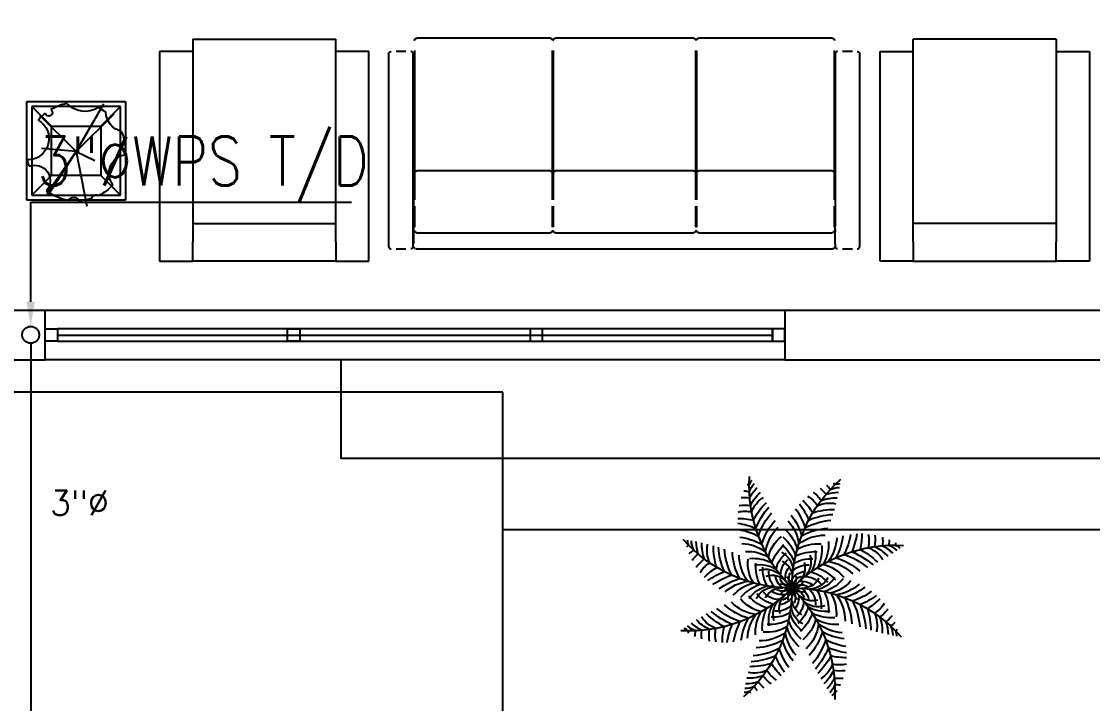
# Model space of a CAD drawing. Header units: metres. Extents: x -658 to -58, y -713 to -118.
# Drawn here: x -316.646 to -312.3, y -141.546 to -138.779 of the extents above; entities that cross this region are included whole.
import ezdxf
from ezdxf import colors
from ezdxf.entities.mleader import LeaderData, LeaderLine
from ezdxf.enums import TextEntityAlignment as Align
from ezdxf.math import Vec2, Vec3

# ---------------------------------------------------------------- set-up
doc = ezdxf.new("R2010")
doc.units = ezdxf.units.M
doc.header["$LTSCALE"] = 100
doc.linetypes.add('CENTERX2', pattern=[4, 2.5, -0.5, 0.5, -0.5])
for name, color, linetype in [('DRAIN-LW', 2, 'Continuous'), ('plan', 8, 'Continuous'), ('WATER TEXT', 3, 'Continuous')]:
    doc.layers.add(name, color=color, linetype=linetype)
doc.layers.add('DRAINAGE  TEXT', color=3, linetype='Continuous', lineweight=25)
doc.styles.add('02-GROUND-FOR WORK$0$MZ', font='romans.shx', dxfattribs={"width": 0.8})
doc.styles.add('mech', font='romans.shx')

# ---------------------------------------------------------------- blocks, each defined once
blk = doc.blocks.new('A$C5CF46EA4')
for centre, radius, start, end in [((-0.286, 0.95), 1.2314, 359.78663, 48.32633), ((0.5305, 1.6811), 0.1511, 69.89168, 87.05899), ((0.7033, 1.7324), 0.1511, 136.02061, 143.54444), ((0.7826, 1.6869), 0.1845, 134.63878, 149.60261), ((0.0779, 1.8194), 1.2314, 314.78663, 3.32633), ((1.1334, 1.7038), 0.1845, 18.83352, 44.48666), ((1.1723, 1.759), 0.1511, 24.89168, 42.05899), ((1.3307, 1.6731), 0.1511, 91.02061, 98.54444), ((0.5421, 1.6146), 0.1845, 63.83352, 89.48666), ((0.5393, 1.358), 0.4014, 72.92859, 88.30295), ((0.967, 1.4864), 0.4014, 130.09728, 140.50754), ((0.9739, 1.4883), 0.3405, 127.30857, 143.86112), ((0.9875, 1.5036), 0.3405, 24.57501, 48.15466), ((0.95, 1.5243), 0.4014, 27.92859, 43.30295), ((1.3546, 1.5848), 0.1845, 89.63878, 104.60261), ((0.5805, 1.3699), 0.3405, 69.57501, 93.15466), ((0.6273, 1.4178), 0.2492, 65.39511, 102.43181), ((0.9424, 1.5125), 0.2492, 121.19234, 148.04101), ((1.2589, 1.28), 0.5762, 134.67215, 148.08148), ((1.4121, 1.2726), 0.6566, 143.80628, 157.69359), ((0.759, 1.2607), 0.5762, 26.91852, 45.3789), ((1.0545, 1.5044), 0.2492, 20.39511, 57.43181), ((1.3494, 1.3091), 0.3405, 82.30857, 98.86112), ((1.3432, 1.3127), 0.4014, 85.09728, 95.50754), ((0.5906, 1.0366), 0.5762, 71.91852, 90.3789), ((0.5513, 0.916), 0.6566, 67.30641, 85.79162), ((1.3887, 1.2804), 0.5807, 144.39676, 162.20187), ((1.3553, 1.2475), 0.511, 141.85704, 163.8696), ((0.6774, 1.2078), 0.5807, 17.79813, 40.47096), ((0.6459, 1.2034), 0.6566, 22.30641, 40.79162), ((1.3442, 1.3485), 0.2492, 76.19234, 103.04101), ((0.5703, 0.9414), 0.5807, 62.79813, 85.47096), ((1.2561, 1.2665), 0.3721, 138.1649, 171.50616), ((0.8027, 1.1969), 0.3721, 8.49384, 45.20898), ((0.7112, 1.1748), 0.511, 16.1304, 42.33715), ((1.5068, 0.8468), 0.6566, 98.80628, 112.69359), ((1.4037, 0.9603), 0.5762, 89.67215, 103.08148), ((0.5781, 1.3432), 0.4014, 175.09728, 185.50754), ((0.5817, 1.3494), 0.3405, 172.30857, 188.86112), ((0.5423, 1.3442), 0.2492, 166.19234, 193.04101), ((0.9305, 1.4037), 0.5762, 179.67215, 193.08148), ((1.0441, 1.5068), 0.6566, 188.80628, 202.69359), ((1.022, 1.4958), 0.5807, 189.39676, 207.20187), ((1.0216, 1.4488), 0.511, 186.85704, 208.8696), ((0.9381, 1.3921), 0.3721, 183.1649, 216.50616), ((0.6176, 0.9419), 0.511, 61.1304, 87.33715), ((0.6667, 1.0223), 0.3721, 53.49384, 90.20898), ((1.2205, 1.1955), 0.3279, 130.70543, 166.18384), ((1.2593, 1.1032), 0.363, 130.49002, 160.93945), ((0.8285, 1.1299), 0.3279, 13.81616, 50.66383), ((1.4488, 0.8692), 0.511, 96.85704, 118.8696), ((1.4958, 0.8688), 0.5807, 99.39676, 117.20187), ((0.0714, 0.0779), 1.2314, 44.78663, 93.32633), ((0.1318, 1.1723), 0.1511, 114.89168, 132.05899), ((0.187, 1.1334), 0.1845, 108.83352, 134.48666), ((0.2178, 1.3307), 0.1511, 181.02061, 188.54444), ((0.3666, 0.95), 0.4014, 117.92859, 133.30295), ((0.306, 1.3546), 0.1845, 179.63878, 194.60261), ((0.3873, 0.9875), 0.3405, 114.57501, 138.15466), ((0.3864, 1.0545), 0.2492, 110.39511, 147.43181), ((0.6301, 0.759), 0.5762, 116.91852, 135.3789), ((0.9631, 1.3168), 0.3279, 175.70543, 211.18384), ((1.0558, 1.279), 0.363, 175.49002, 205.93945), ((0.7323, 0.9932), 0.3279, 58.81616, 95.66383), ((1.1851, 1.0916), 0.2648, 124.92142, 166.04602), ((0.95, 2.1768), 1.2314, 269.78663, 318.32633), ((0.774, 1.0402), 0.363, 19.06055, 48.65586), ((1.3921, 0.9527), 0.3721, 93.1649, 126.50616), ((0.9414, 1.3205), 0.5807, 332.79813, 355.47096), ((0.916, 1.3396), 0.6566, 337.30641, 355.79162), ((1.0366, 1.3002), 0.5762, 341.91852, 0.3789), ((1.4178, 1.2636), 0.2492, 335.39511, 12.43181), ((1.3699, 1.3103), 0.3405, 339.57501, 3.15466), ((1.358, 1.3515), 0.4014, 342.92859, 358.30295), ((1.6146, 1.3487), 0.1845, 333.83352, 359.48666), ((1.7324, 1.1875), 0.1511, 46.02061, 53.54444), ((1.6811, 1.3603), 0.1511, 339.89168, 357.05899), ((0.6875, 0.6459), 0.6566, 112.30641, 130.79162), ((0.683, 0.6774), 0.5807, 107.79813, 130.47096), ((0.7161, 0.7112), 0.511, 106.1304, 132.33715), ((0.7572, 0.8912), 0.363, 64.06055, 93.65586), ((1.0116, 1.2183), 0.2648, 169.92142, 211.04602), ((0.7916, 0.9286), 0.2648, 58.95398, 94.94955), ((0.9652, 1.1689), 0.1802, 162.07046, 224.13962), ((1.1174, 1.0894), 0.1802, 117.07046, 179.13962), ((0.8631, 1.0523), 0.1802, 0.86038, 48.89346), ((0.8247, 1.0422), 0.2648, 13.95398, 49.94955), ((1.279, 0.835), 0.363, 85.49002, 115.93945), ((1.3168, 0.9277), 0.3279, 85.70543, 121.18384), ((0.9932, 1.1585), 0.3279, 328.81616, 5.66383), ((1.0223, 1.2241), 0.3721, 323.49384, 0.20898), ((0.9419, 1.2732), 0.511, 331.1304, 357.33715), ((1.4883, 0.9169), 0.3405, 37.30857, 53.86112), ((1.4864, 0.9239), 0.4014, 40.09728, 50.50754), ((1.6869, 1.1082), 0.1845, 44.63878, 59.60261), ((0.694, 0.8027), 0.3721, 98.49384, 135.20898), ((0.7609, 0.8285), 0.3279, 103.81616, 140.66383), ((0.8507, 0.774), 0.363, 109.06055, 138.65586), ((0.8117, 0.9628), 0.1802, 45.86038, 93.89346), ((0.9932, 1.1162), 0.1571, 161.90334, 227.58192), ((1.1, 1.0324), 0.1571, 116.90334, 182.58192), ((0.8459, 1.0257), 0.1571, 352.41808, 38.56993), ((1.1689, 0.9256), 0.1802, 72.07046, 134.13962), ((1.2183, 0.8792), 0.2648, 79.92142, 121.04602), ((0.9628, 1.0792), 0.1802, 315.86038, 3.89346), ((0.9286, 1.0992), 0.2648, 328.95398, 4.94955), ((0.8912, 1.1336), 0.363, 334.06055, 3.65586), ((1.28, 0.6319), 0.5762, 44.67215, 58.08148), ((1.5125, 0.9484), 0.2492, 31.19234, 58.04101), ((0.6954, 1.2205), 0.3279, 220.70543, 256.18384), ((0.7876, 1.2593), 0.363, 220.49002, 250.93945), ((0.7993, 1.1851), 0.2648, 214.92142, 256.04602), ((0.8014, 1.1174), 0.1802, 207.07046, 269.13962), ((0.8486, 0.8247), 0.2648, 103.95398, 139.94955), ((0.8386, 0.8631), 0.1802, 90.86038, 138.89346), ((0.8585, 1.1), 0.1571, 206.90334, 272.58192), ((0.8651, 0.8459), 0.1571, 82.41808, 128.56993), ((0.8183, 0.9318), 0.1571, 37.41808, 83.56993), ((0.8272, 0.935), 0.1186, 5.02511, 71.66962), ((1.0293, 1.0293), 0.1186, 171.52557, 224.97489), ((0.8545, 1.0216), 0.1186, 320.02511, 26.66962), ((1.0641, 0.9454), 0.1186, 126.52557, 179.97489), ((0.935, 1.0636), 0.1186, 275.02511, 341.66962), ((1.1162, 0.8976), 0.1571, 71.90334, 137.58192), ((0.9318, 1.0726), 0.1571, 307.41808, 353.56993), ((1.2665, 0.6347), 0.3721, 48.1649, 81.50616), ((1.2475, 0.5356), 0.511, 51.85704, 73.8696), ((1.2804, 0.5021), 0.5807, 54.39676, 72.20187), ((1.2726, 0.4787), 0.6566, 53.80628, 67.69359), ((0.9408, -0.286), 1.2314, 89.78663, 138.32633), ((0.6104, 1.3887), 0.5807, 234.39676, 252.20187), ((0.6434, 1.3553), 0.511, 231.85704, 253.8696), ((0.6244, 1.2561), 0.3721, 228.1649, 261.50616), ((1.8129, 0.0714), 1.2314, 134.78663, 183.32633), ((0.9997, 0.7572), 0.363, 154.06055, 183.65586), ((0.9623, 0.7916), 0.2648, 148.95398, 184.94955), ((0.928, 0.8117), 0.1802, 135.86038, 183.89346), ((0.959, 0.8183), 0.1571, 127.41808, 173.56993), ((0.8692, 0.8545), 0.1186, 50.02511, 116.66962), ((0.9558, 0.8272), 0.1186, 95.02511, 161.66962), ((0.8616, 1.0293), 0.1186, 261.52557, 314.97489), ((0.9455, 1.0641), 0.1186, 216.52557, 269.97489), ((0.8268, 0.9455), 0.1186, 306.52557, 359.97489), ((1.0363, 0.8692), 0.1186, 140.02511, 206.66962), ((1.0293, 0.8615), 0.1186, 81.52557, 134.97489), ((1.8194, 1.8129), 1.2314, 224.78663, 273.32633), ((2.1768, 0.9408), 1.2314, 179.78663, 228.32633), ((0.9454, 0.8268), 0.1186, 36.52557, 89.97489), ((0.8615, 0.8616), 0.1186, 351.52557, 44.97489), ((1.0216, 1.0363), 0.1186, 230.02511, 296.66962), ((1.0636, 0.9558), 0.1186, 185.02511, 251.66962), ((1.0257, 1.0449), 0.1571, 262.41808, 308.56993), ((1.0324, 0.7909), 0.1571, 26.90334, 92.58192), ((1.0523, 1.0277), 0.1802, 270.86038, 318.89346), ((1.0894, 0.7734), 0.1802, 27.07046, 89.13962), ((1.0916, 0.7057), 0.2648, 34.92142, 76.04602), ((1.1032, 0.6315), 0.363, 40.49002, 70.93945), ((1.1955, 0.6703), 0.3279, 40.70543, 76.18384), ((0.6108, 1.2589), 0.5762, 224.67215, 238.08148), ((0.6182, 1.4121), 0.6566, 233.80628, 247.69359), ((0.9494, 0.5703), 0.5807, 152.79813, 175.47096), ((0.9489, 0.6176), 0.511, 151.1304, 177.33715), ((0.8685, 0.6667), 0.3721, 143.49384, 180.20898), ((0.8976, 0.7323), 0.3279, 148.81616, 185.66383), ((0.722, 0.9652), 0.1802, 252.07046, 314.13962), ((0.7746, 0.9932), 0.1571, 251.90334, 317.58192), ((1.0277, 0.8386), 0.1802, 180.86038, 228.89346), ((0.7909, 0.8585), 0.1571, 296.90334, 2.58192), ((1.0449, 0.8651), 0.1571, 172.41808, 218.56993), ((1.0726, 0.959), 0.1571, 217.41808, 263.56993), ((0.8976, 0.7746), 0.1571, 341.90334, 47.58192), ((0.9256, 0.722), 0.1802, 342.07046, 44.13962), ((1.0422, 1.0661), 0.2648, 283.95398, 319.94955), ((1.0402, 1.1169), 0.363, 289.06055, 318.65586), ((1.1299, 1.0623), 0.3279, 283.81616, 320.66383), ((1.1969, 1.0881), 0.3721, 278.49384, 315.20898), ((0.4026, 0.9739), 0.3405, 217.30857, 233.86112), ((0.3784, 0.9424), 0.2492, 211.19234, 238.04101), ((0.473, 0.6273), 0.2492, 155.39511, 192.43181), ((0.8543, 0.5906), 0.5762, 161.91852, 180.3789), ((0.9748, 0.5513), 0.6566, 157.30641, 175.79162), ((0.6119, 1.0558), 0.363, 265.49002, 295.93945), ((0.6726, 1.0116), 0.2648, 259.92142, 301.04602), ((1.1169, 0.8507), 0.363, 199.06055, 228.65586), ((1.0661, 0.8486), 0.2648, 193.95398, 229.94955), ((0.7734, 0.8014), 0.1802, 297.07046, 359.13962), ((0.7057, 0.7993), 0.2648, 304.92142, 346.04602), ((1.0792, 0.928), 0.1802, 225.86038, 273.89346), ((1.0992, 0.9623), 0.2648, 238.95398, 274.94955), ((0.8792, 0.6726), 0.2648, 349.92142, 31.04602), ((0.835, 0.6119), 0.363, 355.49002, 25.93945), ((0.9277, 0.574), 0.3279, 355.70543, 31.18384), ((1.1748, 1.1797), 0.511, 286.1304, 312.33715), ((1.2078, 1.2135), 0.5807, 287.79813, 310.47096), ((1.2034, 1.2449), 0.6566, 292.30641, 310.79162), ((1.2607, 1.1318), 0.5762, 296.91852, 315.3789), ((0.204, 0.7826), 0.1845, 224.63878, 239.60261), ((0.4044, 0.967), 0.4014, 220.09728, 230.50754), ((0.5329, 0.5393), 0.4014, 162.92859, 178.30295), ((0.521, 0.5805), 0.3405, 159.57501, 183.15466), ((0.4987, 0.9381), 0.3721, 273.1649, 306.50616), ((0.574, 0.9631), 0.3279, 265.70543, 301.18384), ((1.0881, 0.694), 0.3721, 188.49384, 225.20898), ((1.0623, 0.7609), 0.3279, 193.81616, 230.66383), ((0.6315, 0.7876), 0.363, 310.49002, 340.93945), ((1.1336, 0.9997), 0.363, 244.06055, 273.65586), ((0.9527, 0.4987), 0.3721, 3.1649, 36.50616), ((0.8692, 0.442), 0.511, 6.85704, 28.8696), ((0.8688, 0.3951), 0.5807, 9.39676, 27.20187), ((0.8468, 0.3841), 0.6566, 8.80628, 22.69359), ((1.5044, 0.8364), 0.2492, 290.39511, 327.43181), ((1.5036, 0.9033), 0.3405, 294.57501, 318.15466), ((1.5243, 0.9409), 0.4014, 297.92859, 313.30295), ((0.1585, 0.7033), 0.1511, 226.02061, 233.54444), ((0.2097, 0.5305), 0.1511, 159.89168, 177.05899), ((0.2762, 0.5421), 0.1845, 153.83352, 179.48666), ((0.442, 1.0216), 0.511, 276.85704, 298.8696), ((1.1797, 0.7161), 0.511, 196.1304, 222.33715), ((0.6703, 0.6954), 0.3279, 310.70543, 346.18384), ((0.6347, 0.6244), 0.3721, 318.1649, 351.50616), ((1.1585, 0.8976), 0.3279, 238.81616, 275.66383), ((1.2241, 0.8685), 0.3721, 233.49384, 270.20898), ((0.9603, 0.4871), 0.5762, 359.67215, 13.08148), ((1.3485, 0.5466), 0.2492, 346.19234, 13.04101), ((1.3091, 0.5414), 0.3405, 352.30857, 8.86112), ((1.3127, 0.5476), 0.4014, 355.09728, 5.50754), ((1.7038, 0.7574), 0.1845, 288.83352, 314.48666), ((1.5848, 0.5363), 0.1845, 359.63878, 14.60261), ((1.6731, 0.5602), 0.1511, 1.02061, 8.54444), ((1.759, 0.7186), 0.1511, 294.89168, 312.05899), ((0.3951, 1.022), 0.5807, 279.39676, 297.20187), ((1.2135, 0.683), 0.5807, 197.79813, 220.47096), ((0.5356, 0.6434), 0.511, 321.85704, 343.8696), ((1.2732, 0.9489), 0.511, 241.1304, 267.33715), ((0.4871, 0.9305), 0.5762, 269.67215, 283.08148), ((0.3841, 1.0441), 0.6566, 278.80628, 292.69359), ((1.1318, 0.6301), 0.5762, 206.91852, 225.3789), ((1.2449, 0.6875), 0.6566, 202.30641, 220.79162), ((0.5021, 0.6104), 0.5807, 324.39676, 342.20187), ((0.4787, 0.6182), 0.6566, 323.80628, 337.69359), ((1.3205, 0.9494), 0.5807, 242.79813, 265.47096), ((1.3396, 0.9748), 0.6566, 247.30641, 265.79162), ((0.5466, 0.5423), 0.2492, 256.19234, 283.04101), ((0.8364, 0.3864), 0.2492, 200.39511, 237.43181), ((0.6319, 0.6108), 0.5762, 314.67215, 328.08148), ((1.3002, 0.8543), 0.5762, 251.91852, 270.3789), ((0.5414, 0.5817), 0.3405, 262.30857, 278.86112), ((0.9033, 0.3873), 0.3405, 204.57501, 228.15466), ((0.9484, 0.3784), 0.2492, 301.19234, 328.04101), ((0.9169, 0.4026), 0.3405, 307.30857, 323.86112), ((1.2636, 0.473), 0.2492, 245.39511, 282.43181), ((1.3103, 0.521), 0.3405, 249.57501, 273.15466), ((0.5476, 0.5781), 0.4014, 265.09728, 275.50754), ((0.5363, 0.306), 0.1845, 269.63878, 284.60261), ((0.7574, 0.187), 0.1845, 198.83352, 224.48666), ((0.9409, 0.3666), 0.4014, 207.92859, 223.30295), ((0.9239, 0.4044), 0.4014, 310.09728, 320.50754), ((1.3515, 0.5329), 0.4014, 252.92859, 268.30295), ((1.1082, 0.204), 0.1845, 314.63878, 329.60261), ((1.3487, 0.2762), 0.1845, 243.83352, 269.48666), ((0.5602, 0.2178), 0.1511, 271.02061, 278.54444), ((0.7186, 0.1318), 0.1511, 204.89168, 222.05899), ((1.1875, 0.1585), 0.1511, 316.02061, 323.54444), ((1.3603, 0.2097), 0.1511, 249.89168, 267.05899)]:
    blk.add_arc(centre, radius, start, end)
blk = doc.blocks.new('flower29')
blk.add_blockref('A$C5CF46EA4', (-1.0394, -0.7043))
blk = doc.blocks.new('*U101')
blk.add_line((2.95, 0), (0.05, 0))
for points in [[(0.05, 0.025), (0, 0.025), (0, -0.025), (0.05, -0.025)], [(2.95, -0.025), (2.95, 0.025), (0.05, 0.025), (0.05, -0.025)], [(2.95, 0.025), (3, 0.025), (3, -0.025), (2.95, -0.025)]]:
    blk.add_lwpolyline(points, close=True)
blk = doc.blocks.new('ANTIGUA_by_Vaghi_11534 - Vaghi A3S-Triple Seat-V1-الدور الارضي')
for p, q in [((-0.955, 0.79), (-0.955, 0.01)), ((-0.885, 0.8), (-0.925, 0.8)), ((-0.855, 0.78), (-0.855, 0.79)), ((0.845, 0.8), (-0.845, 0.8)), ((0.8562, 0.79), (0.8562, 0.01)), ((0.9262, 0.8), (0.8862, 0.8)), ((0.9562, 0.01), (0.9562, 0.79)), ((-0.855, 0.78), (-0.855, 0.7313)), ((0.855, 0.7313), (0.855, 0.78)), ((-0.855, 0.7289), (-0.855, 0.7313)), ((-0.855, 0.7219), (-0.855, 0.7266)), ((-0.855, 0.7219), (-0.855, 0.6818)), ((-0.855, 0.01), (-0.855, 0.7089)), ((-0.8525, 0.7116), (-0.8525, 0.627)), ((-0.3025, 0.7348), (-0.8425, 0.7348)), ((-0.2925, 0.627), (-0.2925, 0.7116)), ((-0.29, 0.7116), (-0.29, 0.627)), ((0.2786, 0.7348), (-0.28, 0.7348)), ((0.2886, 0.627), (0.2886, 0.7116)), ((0.2912, 0.7116), (0.2912, 0.627)), ((0.8412, 0.7348), (0.3012, 0.7348)), ((0.8512, 0.627), (0.8512, 0.7116)), ((0.855, 0.5896), (0.855, 0.7219)), ((-0.8525, 0.6013), (-0.8525, 0.4949)), ((-0.2925, 0.4949), (-0.2925, 0.6013)), ((-0.2925, 0.5826), (-0.2899, 0.5826)), ((-0.29, 0.6013), (-0.29, 0.4949)), ((0.2886, 0.4949), (0.2886, 0.6013)), ((0.2886, 0.5826), (0.2912, 0.5826)), ((0.2912, 0.6013), (0.2912, 0.4949)), ((0.8512, 0.4949), (0.8512, 0.6013)), ((0.855, 0.02), (0.855, 0.5896)), ((-0.8525, 0.4949), (-0.8525, -0.005)), ((-0.8425, 0.4837), (-0.3025, 0.4837)), ((-0.2925, -0.005), (-0.2925, 0.4949)), ((-0.29, 0.4949), (-0.29, -0.005)), ((-0.28, 0.4837), (0.2786, 0.4837)), ((0.2886, -0.005), (0.2886, 0.4949)), ((0.2912, 0.4949), (0.2912, -0.005)), ((0.3012, 0.4837), (0.8412, 0.4837)), ((0.8512, -0.005), (0.8512, 0.4949)), ((-0.925, 0), (-0.885, 0)), ((-0.2925, 0), (-0.29, 0)), ((0.2886, 0), (0.2912, 0)), ((0.8862, 0), (0.9262, 0)), ((-0.8425, -0.055), (-0.3025, -0.055)), ((-0.28, -0.055), (0.2786, -0.055)), ((0.3012, -0.055), (0.8412, -0.055))]:
    blk.add_line(p, q)
at = {"flags": 128}
for points in [[(-0.855, 0.79), (-0.855, 0.7904), (-0.855, 0.7908), (-0.8549, 0.7912), (-0.8549, 0.7916), (-0.8548, 0.792), (-0.8547, 0.7924), (-0.8546, 0.7928), (-0.8545, 0.7931), (-0.8544, 0.7935), (-0.8542, 0.7939), (-0.854, 0.7943), (-0.8539, 0.7946), (-0.8537, 0.795), (-0.8535, 0.7953), (-0.8533, 0.7956), (-0.853, 0.796), (-0.8528, 0.7963), (-0.8525, 0.7966), (-0.8522, 0.7969), (-0.852, 0.7972), (-0.8517, 0.7974), (-0.8514, 0.7977), (-0.8511, 0.798), (-0.8507, 0.7982), (-0.8504, 0.7984), (-0.8501, 0.7986), (-0.8497, 0.7988), (-0.8494, 0.799), (-0.849, 0.7992), (-0.8486, 0.7993), (-0.8482, 0.7995), (-0.8479, 0.7996), (-0.8475, 0.7997), (-0.8471, 0.7998), (-0.8467, 0.7999), (-0.8463, 0.7999), (-0.8459, 0.8), (-0.8455, 0.8), (-0.8451, 0.8), (-0.845, 0.8)], [(0.845, 0.8), (0.8454, 0.8), (0.8458, 0.8), (0.8462, 0.7999), (0.8466, 0.7999), (0.847, 0.7998), (0.8474, 0.7997)], [(0.8493, 0.799), (0.8496, 0.7989), (0.85, 0.7987), (0.8503, 0.7985), (0.8506, 0.7983)], [(0.8522, 0.797), (0.8524, 0.7967), (0.8527, 0.7964), (0.853, 0.7961), (0.8532, 0.7957), (0.8534, 0.7954), (0.8536, 0.7951)], [(0.8542, 0.794), (0.8543, 0.7936), (0.8545, 0.7932), (0.8546, 0.7929), (0.8547, 0.7925), (0.8548, 0.7921), (0.8549, 0.7917), (0.8549, 0.7913), (0.855, 0.7909), (0.855, 0.7905), (0.855, 0.7901), (0.855, 0.79)], [(-0.8525, 0.7248), (-0.8525, 0.7252), (-0.8525, 0.7256), (-0.8524, 0.726), (-0.8524, 0.7264), (-0.8523, 0.7268), (-0.8522, 0.7272), (-0.8521, 0.7276), (-0.852, 0.7279), (-0.8519, 0.7283), (-0.8517, 0.7287), (-0.8515, 0.7291), (-0.8514, 0.7294), (-0.8512, 0.7298), (-0.851, 0.7301), (-0.8508, 0.7304), (-0.8505, 0.7308), (-0.8503, 0.7311), (-0.85, 0.7314), (-0.8497, 0.7317), (-0.8495, 0.732), (-0.8492, 0.7322), (-0.8489, 0.7325), (-0.8486, 0.7328), (-0.8482, 0.733), (-0.8479, 0.7332), (-0.8476, 0.7334), (-0.8472, 0.7336), (-0.8469, 0.7338), (-0.8465, 0.734), (-0.8461, 0.7341), (-0.8457, 0.7343), (-0.8454, 0.7344), (-0.845, 0.7345), (-0.8446, 0.7346), (-0.8442, 0.7346), (-0.8438, 0.7347), (-0.8434, 0.7348), (-0.843, 0.7348), (-0.8426, 0.7348), (-0.8425, 0.7348)], [(-0.3025, 0.7348), (-0.3021, 0.7348), (-0.3017, 0.7348), (-0.3013, 0.7347), (-0.3009, 0.7347), (-0.3005, 0.7346), (-0.3001, 0.7345), (-0.2997, 0.7344), (-0.2994, 0.7343), (-0.299, 0.7342), (-0.2986, 0.734), (-0.2982, 0.7338), (-0.2979, 0.7337), (-0.2975, 0.7335), (-0.2972, 0.7333), (-0.2969, 0.733), (-0.2965, 0.7328), (-0.2962, 0.7326), (-0.2959, 0.7323), (-0.2956, 0.732), (-0.2953, 0.7318), (-0.2951, 0.7315), (-0.2948, 0.7312), (-0.2945, 0.7309), (-0.2943, 0.7305), (-0.2941, 0.7302), (-0.2939, 0.7299), (-0.2937, 0.7295), (-0.2935, 0.7292), (-0.2933, 0.7288), (-0.2932, 0.7284), (-0.293, 0.728), (-0.2929, 0.7277), (-0.2928, 0.7273), (-0.2927, 0.7269), (-0.2926, 0.7265), (-0.2926, 0.7261), (-0.2925, 0.7257), (-0.2925, 0.7253), (-0.2925, 0.7249), (-0.2925, 0.7248)], [(-0.29, 0.7248), (-0.29, 0.7252), (-0.29, 0.7256), (-0.2899, 0.726), (-0.2899, 0.7264), (-0.2898, 0.7268), (-0.2897, 0.7272), (-0.2896, 0.7276), (-0.2895, 0.7279), (-0.2894, 0.7283), (-0.2892, 0.7287), (-0.289, 0.7291), (-0.2889, 0.7294), (-0.2887, 0.7298), (-0.2885, 0.7301), (-0.2883, 0.7304), (-0.288, 0.7308), (-0.2878, 0.7311), (-0.2875, 0.7314), (-0.2872, 0.7317), (-0.287, 0.732), (-0.2867, 0.7322), (-0.2864, 0.7325), (-0.2861, 0.7328), (-0.2857, 0.733), (-0.2854, 0.7332), (-0.2851, 0.7334), (-0.2847, 0.7336), (-0.2844, 0.7338), (-0.284, 0.734), (-0.2836, 0.7341), (-0.2832, 0.7343), (-0.2829, 0.7344), (-0.2825, 0.7345), (-0.2821, 0.7346), (-0.2817, 0.7346), (-0.2813, 0.7347), (-0.2809, 0.7348), (-0.2805, 0.7348), (-0.2801, 0.7348), (-0.28, 0.7348)], [(0.2786, 0.7348), (0.279, 0.7348), (0.2794, 0.7348), (0.2798, 0.7347), (0.2802, 0.7347), (0.2806, 0.7346), (0.281, 0.7345), (0.2813, 0.7344), (0.2817, 0.7343), (0.2821, 0.7342), (0.2825, 0.734), (0.2828, 0.7338), (0.2832, 0.7337), (0.2836, 0.7335), (0.2839, 0.7333), (0.2842, 0.733), (0.2846, 0.7328), (0.2849, 0.7326), (0.2852, 0.7323), (0.2855, 0.732), (0.2858, 0.7318), (0.286, 0.7315), (0.2863, 0.7312), (0.2865, 0.7309), (0.2868, 0.7305), (0.287, 0.7302), (0.2872, 0.7299), (0.2874, 0.7295), (0.2876, 0.7292), (0.2878, 0.7288), (0.2879, 0.7284), (0.288, 0.728), (0.2882, 0.7277), (0.2883, 0.7273), (0.2884, 0.7269), (0.2884, 0.7265), (0.2885, 0.7261), (0.2885, 0.7257), (0.2886, 0.7253), (0.2886, 0.7249), (0.2886, 0.7248)], [(0.2912, 0.7248), (0.2912, 0.7252), (0.2912, 0.7256), (0.2913, 0.726), (0.2913, 0.7264), (0.2914, 0.7268), (0.2915, 0.7272), (0.2916, 0.7276), (0.2917, 0.7279), (0.2918, 0.7283), (0.292, 0.7287), (0.2921, 0.7291), (0.2923, 0.7294), (0.2925, 0.7298), (0.2927, 0.7301), (0.2929, 0.7304), (0.2932, 0.7308), (0.2934, 0.7311), (0.2937, 0.7314), (0.2939, 0.7317), (0.2942, 0.732), (0.2945, 0.7322), (0.2948, 0.7325), (0.2951, 0.7328), (0.2955, 0.733), (0.2958, 0.7332), (0.2961, 0.7334), (0.2965, 0.7336), (0.2968, 0.7338), (0.2972, 0.734), (0.2976, 0.7341), (0.2979, 0.7343), (0.2983, 0.7344), (0.2987, 0.7345), (0.2991, 0.7346), (0.2995, 0.7346), (0.2999, 0.7347), (0.3003, 0.7348), (0.3007, 0.7348), (0.3011, 0.7348), (0.3012, 0.7348)], [(0.8412, 0.7348), (0.8416, 0.7348), (0.842, 0.7348), (0.8424, 0.7347), (0.8428, 0.7347), (0.8432, 0.7346), (0.8436, 0.7345), (0.8439, 0.7344), (0.8443, 0.7343), (0.8447, 0.7342), (0.8451, 0.734), (0.8454, 0.7338), (0.8458, 0.7337), (0.8462, 0.7335), (0.8465, 0.7333), (0.8468, 0.733), (0.8472, 0.7328), (0.8475, 0.7326), (0.8478, 0.7323), (0.8481, 0.732), (0.8484, 0.7318), (0.8486, 0.7315), (0.8489, 0.7312), (0.8491, 0.7309), (0.8494, 0.7305), (0.8496, 0.7302), (0.8498, 0.7299), (0.85, 0.7295), (0.8502, 0.7292), (0.8504, 0.7288), (0.8505, 0.7284), (0.8506, 0.728), (0.8508, 0.7277), (0.8509, 0.7273), (0.851, 0.7269), (0.851, 0.7265), (0.8511, 0.7261), (0.8511, 0.7257), (0.8512, 0.7253), (0.8512, 0.7249), (0.8512, 0.7248)], [(-0.8425, 0.4837), (-0.8429, 0.4837), (-0.8433, 0.4837), (-0.8437, 0.4837), (-0.8441, 0.4838), (-0.8445, 0.4839), (-0.8449, 0.484), (-0.8453, 0.4841), (-0.8456, 0.4842), (-0.846, 0.4843), (-0.8464, 0.4845), (-0.8468, 0.4846), (-0.8471, 0.4848), (-0.8475, 0.485), (-0.8478, 0.4852), (-0.8481, 0.4854), (-0.8485, 0.4857), (-0.8488, 0.4859), (-0.8491, 0.4862), (-0.8494, 0.4864), (-0.8497, 0.4867), (-0.8499, 0.487), (-0.8502, 0.4873), (-0.8505, 0.4876), (-0.8507, 0.4879), (-0.8509, 0.4883), (-0.8511, 0.4886), (-0.8513, 0.489), (-0.8515, 0.4893), (-0.8517, 0.4897), (-0.8518, 0.4901), (-0.852, 0.4904), (-0.8521, 0.4908), (-0.8522, 0.4912), (-0.8523, 0.4916), (-0.8524, 0.492), (-0.8524, 0.4924), (-0.8525, 0.4928), (-0.8525, 0.4932), (-0.8525, 0.4936), (-0.8525, 0.4937)], [(-0.2925, 0.4937), (-0.2925, 0.4933), (-0.2925, 0.4929), (-0.2926, 0.4925), (-0.2926, 0.4921), (-0.2927, 0.4917), (-0.2928, 0.4913), (-0.2929, 0.4909), (-0.293, 0.4905), (-0.2931, 0.4902), (-0.2933, 0.4898), (-0.2935, 0.4894), (-0.2936, 0.4891), (-0.2938, 0.4887), (-0.294, 0.4884), (-0.2942, 0.488), (-0.2945, 0.4877), (-0.2947, 0.4874), (-0.295, 0.4871), (-0.2953, 0.4868), (-0.2955, 0.4865), (-0.2958, 0.4862), (-0.2961, 0.486), (-0.2964, 0.4857), (-0.2968, 0.4855), (-0.2971, 0.4853), (-0.2974, 0.4851), (-0.2978, 0.4849), (-0.2981, 0.4847), (-0.2985, 0.4845), (-0.2989, 0.4844), (-0.2993, 0.4842), (-0.2996, 0.4841), (-0.3, 0.484), (-0.3004, 0.4839), (-0.3008, 0.4838), (-0.3012, 0.4838), (-0.3016, 0.4837), (-0.302, 0.4837), (-0.3024, 0.4837), (-0.3025, 0.4837)], [(-0.28, 0.4837), (-0.2804, 0.4837), (-0.2808, 0.4837), (-0.2812, 0.4837), (-0.2816, 0.4838), (-0.282, 0.4839), (-0.2824, 0.484), (-0.2828, 0.4841), (-0.2831, 0.4842), (-0.2835, 0.4843), (-0.2839, 0.4845), (-0.2843, 0.4846), (-0.2846, 0.4848), (-0.285, 0.485), (-0.2853, 0.4852), (-0.2856, 0.4854), (-0.286, 0.4857), (-0.2863, 0.4859), (-0.2866, 0.4862), (-0.2869, 0.4864), (-0.2872, 0.4867), (-0.2874, 0.487), (-0.2877, 0.4873), (-0.288, 0.4876), (-0.2882, 0.4879), (-0.2884, 0.4883), (-0.2886, 0.4886), (-0.2888, 0.489), (-0.289, 0.4893), (-0.2892, 0.4897), (-0.2893, 0.4901), (-0.2895, 0.4904), (-0.2896, 0.4908), (-0.2897, 0.4912), (-0.2898, 0.4916), (-0.2899, 0.492), (-0.2899, 0.4924), (-0.29, 0.4928), (-0.29, 0.4932), (-0.29, 0.4936), (-0.29, 0.4937)], [(0.2886, 0.4937), (0.2886, 0.4933), (0.2886, 0.4929), (0.2885, 0.4925), (0.2885, 0.4921), (0.2884, 0.4917), (0.2883, 0.4913), (0.2882, 0.4909), (0.2881, 0.4905), (0.2879, 0.4902), (0.2878, 0.4898), (0.2876, 0.4894), (0.2875, 0.4891), (0.2873, 0.4887), (0.2871, 0.4884), (0.2868, 0.488), (0.2866, 0.4877), (0.2864, 0.4874), (0.2861, 0.4871), (0.2858, 0.4868), (0.2856, 0.4865), (0.2853, 0.4862), (0.285, 0.486), (0.2846, 0.4857), (0.2843, 0.4855), (0.284, 0.4853), (0.2836, 0.4851), (0.2833, 0.4849), (0.2829, 0.4847), (0.2826, 0.4845), (0.2822, 0.4844), (0.2818, 0.4842), (0.2815, 0.4841), (0.2811, 0.484), (0.2807, 0.4839), (0.2803, 0.4838), (0.2799, 0.4838), (0.2795, 0.4837), (0.2791, 0.4837), (0.2787, 0.4837), (0.2786, 0.4837)], [(0.3012, 0.4837), (0.3008, 0.4837), (0.3004, 0.4837), (0.3, 0.4837), (0.2996, 0.4838), (0.2992, 0.4839), (0.2988, 0.484), (0.2984, 0.4841), (0.298, 0.4842), (0.2977, 0.4843), (0.2973, 0.4845), (0.2969, 0.4846), (0.2966, 0.4848), (0.2962, 0.485), (0.2959, 0.4852), (0.2955, 0.4854), (0.2952, 0.4857), (0.2949, 0.4859), (0.2946, 0.4862), (0.2943, 0.4864), (0.294, 0.4867), (0.2937, 0.487), (0.2935, 0.4873), (0.2932, 0.4876), (0.293, 0.4879), (0.2928, 0.4883), (0.2926, 0.4886), (0.2924, 0.489), (0.2922, 0.4893), (0.292, 0.4897), (0.2919, 0.4901), (0.2917, 0.4904), (0.2916, 0.4908), (0.2915, 0.4912), (0.2914, 0.4916), (0.2913, 0.492), (0.2913, 0.4924), (0.2912, 0.4928), (0.2912, 0.4932), (0.2912, 0.4936), (0.2912, 0.4937)], [(0.8512, 0.4937), (0.8512, 0.4933), (0.8512, 0.4929), (0.8511, 0.4925), (0.8511, 0.4921), (0.851, 0.4917), (0.8509, 0.4913), (0.8508, 0.4909), (0.8507, 0.4905), (0.8505, 0.4902), (0.8504, 0.4898), (0.8502, 0.4894), (0.8501, 0.4891), (0.8499, 0.4887), (0.8497, 0.4884), (0.8494, 0.488), (0.8492, 0.4877), (0.849, 0.4874), (0.8487, 0.4871), (0.8484, 0.4868), (0.8482, 0.4865), (0.8479, 0.4862), (0.8476, 0.486), (0.8472, 0.4857), (0.8469, 0.4855), (0.8466, 0.4853), (0.8462, 0.4851), (0.8459, 0.4849), (0.8455, 0.4847), (0.8452, 0.4845), (0.8448, 0.4844), (0.8444, 0.4842), (0.8441, 0.4841), (0.8437, 0.484), (0.8433, 0.4839), (0.8429, 0.4838), (0.8425, 0.4838), (0.8421, 0.4837), (0.8417, 0.4837), (0.8413, 0.4837), (0.8412, 0.4837)], [(-0.8524, 0.0033), (-0.8527, 0.0036), (-0.853, 0.0039), (-0.8532, 0.0043), (-0.8534, 0.0046), (-0.8536, 0.0049), (-0.8538, 0.0053), (-0.854, 0.0056), (-0.8542, 0.006), (-0.8543, 0.0064), (-0.8545, 0.0068), (-0.8546, 0.0071), (-0.8547, 0.0075), (-0.8548, 0.0079), (-0.8549, 0.0083), (-0.8549, 0.0087), (-0.855, 0.0091), (-0.855, 0.0095), (-0.855, 0.0099), (-0.855, 0.01)], [(0.855, 0.01), (0.855, 0.0096), (0.855, 0.0092), (0.8549, 0.0088), (0.8549, 0.0084), (0.8548, 0.008), (0.8547, 0.0076), (0.8546, 0.0072), (0.8545, 0.0069), (0.8544, 0.0065), (0.8542, 0.0061), (0.854, 0.0057), (0.8539, 0.0054), (0.8537, 0.005), (0.8535, 0.0047), (0.8533, 0.0044), (0.853, 0.004), (0.8528, 0.0037), (0.8525, 0.0034), (0.8522, 0.0031), (0.852, 0.0028), (0.8517, 0.0026), (0.8514, 0.0023), (0.8511, 0.002)], [(-0.8464, -0.0542), (-0.8468, -0.054), (-0.8471, -0.0539), (-0.8475, -0.0537), (-0.8478, -0.0535), (-0.8481, -0.0533), (-0.8485, -0.053), (-0.8488, -0.0528), (-0.8491, -0.0525), (-0.8494, -0.0522), (-0.8497, -0.052), (-0.8499, -0.0517), (-0.8502, -0.0514), (-0.8505, -0.0511), (-0.8507, -0.0507), (-0.8509, -0.0504), (-0.8511, -0.0501), (-0.8513, -0.0497), (-0.8515, -0.0494), (-0.8517, -0.049), (-0.8518, -0.0486), (-0.852, -0.0482), (-0.8521, -0.0479), (-0.8522, -0.0475), (-0.8523, -0.0471), (-0.8524, -0.0467), (-0.8524, -0.0463), (-0.8525, -0.0459), (-0.8525, -0.0455), (-0.8525, -0.0451), (-0.8525, -0.045)], [(-0.8425, -0.055), (-0.8429, -0.055), (-0.8433, -0.055), (-0.8437, -0.0549), (-0.8441, -0.0549), (-0.8445, -0.0548), (-0.8449, -0.0547)], [(-0.3, -0.0547), (-0.3004, -0.0548), (-0.3008, -0.0549), (-0.3012, -0.0549), (-0.3016, -0.055), (-0.302, -0.055), (-0.3024, -0.055), (-0.3025, -0.055)], [(-0.2925, -0.045), (-0.2925, -0.0454), (-0.2925, -0.0458), (-0.2926, -0.0462), (-0.2926, -0.0466), (-0.2927, -0.047), (-0.2928, -0.0474), (-0.2929, -0.0478), (-0.293, -0.0481), (-0.2931, -0.0485), (-0.2933, -0.0489), (-0.2935, -0.0493), (-0.2936, -0.0496), (-0.2938, -0.05), (-0.294, -0.0503), (-0.2942, -0.0506), (-0.2945, -0.051), (-0.2947, -0.0513), (-0.295, -0.0516), (-0.2953, -0.0519), (-0.2955, -0.0522), (-0.2958, -0.0524), (-0.2961, -0.0527), (-0.2964, -0.053), (-0.2968, -0.0532), (-0.2971, -0.0534), (-0.2974, -0.0536), (-0.2978, -0.0538), (-0.2981, -0.054), (-0.2985, -0.0542)], [(-0.2839, -0.0542), (-0.2843, -0.054), (-0.2846, -0.0539), (-0.285, -0.0537), (-0.2853, -0.0535), (-0.2856, -0.0533), (-0.286, -0.053), (-0.2863, -0.0528), (-0.2866, -0.0525), (-0.2869, -0.0522), (-0.2872, -0.052), (-0.2874, -0.0517), (-0.2877, -0.0514), (-0.288, -0.0511), (-0.2882, -0.0507), (-0.2884, -0.0504), (-0.2886, -0.0501), (-0.2888, -0.0497), (-0.289, -0.0494), (-0.2892, -0.049), (-0.2893, -0.0486), (-0.2895, -0.0482), (-0.2896, -0.0479), (-0.2897, -0.0475), (-0.2898, -0.0471), (-0.2899, -0.0467), (-0.2899, -0.0463), (-0.29, -0.0459), (-0.29, -0.0455), (-0.29, -0.0451), (-0.29, -0.045)], [(-0.28, -0.055), (-0.2804, -0.055), (-0.2808, -0.055), (-0.2812, -0.0549), (-0.2816, -0.0549), (-0.282, -0.0548), (-0.2824, -0.0547)], [(0.2811, -0.0547), (0.2807, -0.0548), (0.2803, -0.0549), (0.2799, -0.0549), (0.2795, -0.055), (0.2791, -0.055), (0.2787, -0.055), (0.2786, -0.055)], [(0.2886, -0.045), (0.2886, -0.0454), (0.2886, -0.0458), (0.2885, -0.0462), (0.2885, -0.0466), (0.2884, -0.047), (0.2883, -0.0474), (0.2882, -0.0478), (0.2881, -0.0481), (0.2879, -0.0485), (0.2878, -0.0489), (0.2876, -0.0493), (0.2875, -0.0496), (0.2873, -0.05), (0.2871, -0.0503), (0.2868, -0.0506), (0.2866, -0.051), (0.2864, -0.0513), (0.2861, -0.0516), (0.2858, -0.0519), (0.2856, -0.0522), (0.2853, -0.0524), (0.285, -0.0527), (0.2846, -0.053), (0.2843, -0.0532), (0.284, -0.0534), (0.2836, -0.0536), (0.2833, -0.0538), (0.2829, -0.054), (0.2826, -0.0542)], [(0.2973, -0.0542), (0.2969, -0.054), (0.2966, -0.0539), (0.2962, -0.0537), (0.2959, -0.0535), (0.2955, -0.0533), (0.2952, -0.053), (0.2949, -0.0528), (0.2946, -0.0525), (0.2943, -0.0522), (0.294, -0.052), (0.2937, -0.0517), (0.2935, -0.0514), (0.2932, -0.0511), (0.293, -0.0507), (0.2928, -0.0504), (0.2926, -0.0501), (0.2924, -0.0497), (0.2922, -0.0494), (0.292, -0.049), (0.2919, -0.0486), (0.2917, -0.0482), (0.2916, -0.0479), (0.2915, -0.0475), (0.2914, -0.0471), (0.2913, -0.0467), (0.2913, -0.0463), (0.2912, -0.0459), (0.2912, -0.0455), (0.2912, -0.0451), (0.2912, -0.045)], [(0.3012, -0.055), (0.3008, -0.055), (0.3004, -0.055), (0.3, -0.0549), (0.2996, -0.0549), (0.2992, -0.0548), (0.2988, -0.0547)], [(0.8437, -0.0547), (0.8433, -0.0548), (0.8429, -0.0549), (0.8425, -0.0549), (0.8421, -0.055), (0.8417, -0.055), (0.8413, -0.055), (0.8412, -0.055)], [(0.8512, -0.045), (0.8512, -0.0454), (0.8512, -0.0458), (0.8511, -0.0462), (0.8511, -0.0466), (0.851, -0.047), (0.8509, -0.0474), (0.8508, -0.0478), (0.8507, -0.0481), (0.8505, -0.0485), (0.8504, -0.0489), (0.8502, -0.0493), (0.8501, -0.0496), (0.8499, -0.05), (0.8497, -0.0503), (0.8494, -0.0506), (0.8492, -0.051), (0.849, -0.0513), (0.8487, -0.0516), (0.8484, -0.0519), (0.8482, -0.0522), (0.8479, -0.0524), (0.8476, -0.0527), (0.8472, -0.053), (0.8469, -0.0532), (0.8466, -0.0534), (0.8462, -0.0536), (0.8459, -0.0538), (0.8455, -0.054), (0.8452, -0.0542)]]:
    blk.add_lwpolyline(points, dxfattribs=at)
for points, knots in [([(-0.945, 0.8), (-0.9459, 0.8), (-0.9472, 0.7998), (-0.9488, 0.7993), (-0.9498, 0.7988), (-0.9506, 0.7983), (-0.9513, 0.7978), (-0.9519, 0.7972), (-0.9525, 0.7966), (-0.9531, 0.7959), (-0.9537, 0.795), (-0.9543, 0.7938), (-0.9548, 0.7922), (-0.955, 0.7909), (-0.955, 0.79)], [0, 0, 0, 0, 0.166667, 0.25, 0.333333, 0.375, 0.416667, 0.5, 0.541667, 0.583333, 0.666667, 0.75, 0.833333, 1, 1, 1, 1]), ([(-0.865, 0.8), (-0.8641, 0.8), (-0.8628, 0.7998), (-0.8612, 0.7993), (-0.8602, 0.7988), (-0.8594, 0.7983), (-0.8587, 0.7978), (-0.8581, 0.7972), (-0.8575, 0.7966), (-0.8569, 0.7959), (-0.8563, 0.795), (-0.8557, 0.7938), (-0.8552, 0.7922), (-0.855, 0.7909), (-0.855, 0.79)], [0, 0, 0, 0, 0.166667, 0.25, 0.333333, 0.375, 0.416667, 0.5, 0.541667, 0.583333, 0.666667, 0.75, 0.833333, 1, 1, 1, 1]), ([(0.8562, 0.79), (0.8562, 0.7909), (0.8564, 0.7922), (0.8569, 0.7938), (0.8575, 0.795), (0.8581, 0.7959), (0.8587, 0.7966), (0.8593, 0.7972), (0.8601, 0.798), (0.861, 0.7986), (0.8618, 0.799), (0.8626, 0.7993), (0.864, 0.7998), (0.8653, 0.8), (0.8662, 0.8)], [0, 0, 0, 0, 0.166667, 0.25, 0.333333, 0.416667, 0.458333, 0.5, 0.583333, 0.666667, 0.708333, 0.75, 0.833333, 1, 1, 1, 1]), ([(0.9562, 0.79), (0.9562, 0.7909), (0.956, 0.7922), (0.9555, 0.7938), (0.9549, 0.795), (0.9543, 0.7959), (0.9537, 0.7966), (0.9531, 0.7972), (0.9523, 0.798), (0.9514, 0.7986), (0.9506, 0.799), (0.9498, 0.7993), (0.9484, 0.7998), (0.9471, 0.8), (0.9462, 0.8)], [0, 0, 0, 0, 0.166667, 0.25, 0.333333, 0.416667, 0.458333, 0.5, 0.583333, 0.666667, 0.708333, 0.75, 0.833333, 1, 1, 1, 1]), ([(-0.8525, 0.585), (-0.8526, 0.5851), (-0.8531, 0.5855), (-0.8537, 0.5861), (-0.8543, 0.5869), (-0.8548, 0.5881), (-0.855, 0.589), (-0.855, 0.5896)], [0.5396343, 0.5396343, 0.5396343, 0.5396343, 0.5833333, 0.6666667, 0.75, 0.8333333, 1, 1, 1, 1]), ([(0.8521, 0.5847), (0.8524, 0.5849), (0.853, 0.5853), (0.8537, 0.5861), (0.8543, 0.5869), (0.8548, 0.5881), (0.855, 0.589), (0.855, 0.5896)], [0.5, 0.5, 0.5, 0.5, 0.5833333, 0.6666667, 0.75, 0.8333333, 1, 1, 1, 1]), ([(-0.945, 0), (-0.9459, 0), (-0.9472, 0.0002), (-0.9488, 0.0007), (-0.9498, 0.0012), (-0.9506, 0.0017), (-0.9513, 0.0022), (-0.9519, 0.0028), (-0.9525, 0.0034), (-0.9531, 0.0041), (-0.9537, 0.005), (-0.9543, 0.0062), (-0.9548, 0.0078), (-0.955, 0.0091), (-0.955, 0.01)], [0, 0, 0, 0, 0.166667, 0.25, 0.333333, 0.375, 0.416667, 0.5, 0.541667, 0.583333, 0.666667, 0.75, 0.833333, 1, 1, 1, 1]), ([(-0.865, 0), (-0.8641, 0), (-0.8628, 0.0002), (-0.8612, 0.0007), (-0.8602, 0.0012), (-0.8594, 0.0017), (-0.8587, 0.0022), (-0.8581, 0.0028), (-0.8575, 0.0034), (-0.8569, 0.0041), (-0.8563, 0.005), (-0.8557, 0.0062), (-0.8552, 0.0078), (-0.855, 0.0091), (-0.855, 0.01)], [0, 0, 0, 0, 0.166667, 0.25, 0.333333, 0.375, 0.416667, 0.5, 0.541667, 0.583333, 0.666667, 0.75, 0.833333, 1, 1, 1, 1]), ([(0.8562, 0.01), (0.8562, 0.0091), (0.8564, 0.0078), (0.8569, 0.0062), (0.8575, 0.005), (0.8581, 0.0041), (0.8587, 0.0034), (0.8593, 0.0028), (0.8601, 0.002), (0.861, 0.0014), (0.8618, 0.001), (0.8626, 0.0007), (0.864, 0.0002), (0.8653, 0), (0.8662, 0)], [0, 0, 0, 0, 0.166667, 0.25, 0.333333, 0.416667, 0.458333, 0.5, 0.583333, 0.666667, 0.708333, 0.75, 0.833333, 1, 1, 1, 1]), ([(0.9562, 0.01), (0.9562, 0.0091), (0.956, 0.0078), (0.9554, 0.0062), (0.9549, 0.005), (0.9543, 0.0041), (0.9537, 0.0034), (0.9531, 0.0028), (0.9523, 0.002), (0.9514, 0.0014), (0.9506, 0.001), (0.9498, 0.0007), (0.9484, 0.0002), (0.9471, 0), (0.9462, 0)], [0, 0, 0, 0, 0.166667, 0.25, 0.333333, 0.416667, 0.458333, 0.5, 0.583333, 0.666667, 0.708333, 0.75, 0.833333, 1, 1, 1, 1])]:
    blk.add_open_spline(points, degree=3, knots=knots)
blk = doc.blocks.new('armchair_5128 - 2 sedak-4940720-الدور الارضي')
for p, q in [((-0.185, 0.46), (-0.765, 0.46)), ((-0.765, 0.4276), (-0.765, 0.46)), ((-0.185, 0.46), (-0.185, 0.4276)), ((-0.9, -0.44), (-0.9, 0.41)), ((-0.9, 0.41), (-0.765, 0.41)), ((-0.765, 0.41), (-0.765, 0.4276)), ((-0.765, -0.3109), (-0.765, 0.41)), ((-0.185, 0.4276), (-0.185, 0.41)), ((-0.185, 0.41), (-0.05, 0.41)), ((-0.185, 0.41), (-0.185, -0.3109)), ((-0.05, 0.41), (-0.05, -0.44)), ((-0.185, -0.2873), (-0.765, -0.2873)), ((-0.765, -0.312), (-0.765, -0.3109)), ((-0.765, -0.3619), (-0.765, -0.312)), ((-0.185, -0.3109), (-0.185, -0.312)), ((-0.185, -0.312), (-0.185, -0.3619)), ((-0.765, -0.3619), (-0.765, -0.44)), ((-0.185, -0.44), (-0.185, -0.3619)), ((-0.765, -0.44), (-0.9, -0.44)), ((-0.765, -0.44), (-0.185, -0.44)), ((-0.05, -0.44), (-0.185, -0.44))]:
    blk.add_line(p, q)
blk = doc.blocks.new('Planter_with_shrub_17951 - 400x400x1000h _ White-1060546-الدور الارضي')
for p, q in [((-0.2, 0.2), (-0.2, -0.2)), ((0, 0.2), (-0.2, 0.2)), ((-0.18, 0.18), (0, 0.18)), ((-0.18, -0.18), (-0.18, 0.18)), ((-0.18, 0.18), (-0.1, 0.1)), ((-0.0001, -0.0036), (-0.1123, 0.1907)), ((0.2, 0.2), (0, 0.2)), ((0, 0.18), (0.18, 0.18)), ((0.18, 0.18), (0.1, 0.1)), ((0.18, 0.18), (0.18, -0.18)), ((0.2, -0.2), (0.2, 0.2)), ((-0.0001, -0.0036), (-0.1533, 0.1496)), ((-0.0001, -0.0036), (0.1472, 0.1437)), ((0, 0.1), (-0.1, 0.1)), ((-0.1, 0.1), (-0.1, -0.1)), ((0.1, 0.1), (0, 0.1)), ((0.1, -0.1), (0.1, 0.1)), ((-0.0001, -0.0036), (0.141, 0.0087)), ((-0.0001, -0.0036), (-0.0757, -0.0388)), ((-0.0001, -0.0036), (-0.0431, -0.2245)), ((-0.0001, -0.0036), (0.1134, -0.1784)), ((-0.0001, -0.0036), (0.1194, -0.1743)), ((-0.18, -0.18), (-0.1, -0.1)), ((-0.1, -0.1), (0.1, -0.1)), ((0.18, -0.18), (0.1, -0.1)), ((-0.2, -0.2), (0.2, -0.2)), ((0.18, -0.18), (-0.18, -0.18))]:
    blk.add_line(p, q)
for centre, radius, start, end in [((-0.0001, -0.0036), 0.2, 116.6696, 126.6487), ((-0.0361, 0.2628), 0.1029, 238.4657, 316.9123), ((-0.0001, -0.0036), 0.2, 58.808, 78.7084), ((-0.2037, 0.1601), 0.0842, 284.5761, 357.8078), ((0.111, 0.1551), 0.0145, 121.2967, 348.7033), ((-0.0001, -0.0036), 0.2, 39.648, 51.192), ((0.197, 0.0492), 0.0863, 119.9838, 270.0162), ((-0.0001, -0.0036), 0.2, 155.7352, 183.4024), ((-0.2102, -0.0919), 0.0771, 323.3668, 82.226), ((-0.0001, -0.0036), 0.2, 342.7424, 350.352), ((0.1683, -0.1215), 0.0628, 68.9276, 221.0724), ((-0.0001, -0.0036), 0.2, 222.1904, 242.6209), ((-0.0001, -0.0036), 0.2, 279.0058, 307.2576), ((-0.0819, -0.2008), 0.0221, 17.3648, 117.5876), ((-0.0001, -0.0036), 0.2, 252.3315, 266.9942), ((0.0108, -0.212), 0.0231, 28.1518, 157.8482)]:
    blk.add_arc(centre, radius, start, end)
blk = doc.blocks.new('A$Cc2be8e3e')
at = {"layer": 'plan'}
for p, q in [((-19.3035, 8.5095), (-19.8035, 8.5095)), ((-19.3035, 8.3095), (-19.3035, 8.5095)), ((-16.3035, 8.5095), (-19.3035, 8.5095)), ((-14.1035, 8.5095), (-16.3035, 8.5095)), ((-16.3035, 8.5095), (-16.3035, 8.3095)), ((-20.7035, 8.3095), (-19.3035, 8.3095)), ((-16.3035, 8.3095), (-19.3035, 8.3095)), ((-16.3035, 8.3095), (-13.9035, 8.3095)), ((-17.4469, 8.1785), (-23.0469, 8.1785)), ((-17.4469, 3.6785), (-17.4469, 8.1785)), ((-2.0028, 7.6189), (-17.4469, 7.6189))]:
    blk.add_line(p, q, dxfattribs=at)
blk.add_lwpolyline([(-13.8035, 14.7095), (-13.5035, 14.7095), (-13.5035, 7.9095), (-18.1035, 7.9095), (-18.1035, 8.3095)], dxfattribs=at)
for points in [[(-18.2702, 8.3845), (-18.3202, 8.3845), (-18.3202, 8.4345), (-18.2702, 8.4345)], [(-17.3369, 8.3845), (-17.2869, 8.3845), (-17.2869, 8.4345), (-17.3369, 8.4345)]]:
    blk.add_lwpolyline(points, close=True, dxfattribs=at)
at = {"layer": 'plan', "xscale": -1}
for name, p in [('armchair_5128 - 2 sedak-4940720-الدور الارضي', (-18.8901, 9.1495)), ('Planter_with_shrub_17951 - 400x400x1000h _ White-1060546-الدور الارضي', (-19.1777, 9.1573))]:
    blk.add_blockref(name, p, dxfattribs=at)
at = {"layer": 'plan', "rotation": 179.9999999999999}
for name, p in [('ANTIGUA_by_Vaghi_11534 - Vaghi A3S-Triple Seat-V1-الدور الارضي', (-16.9543, 9.5595)), ('*U101', (-16.3035, 8.4095))]:
    blk.add_blockref(name, p, dxfattribs=at)
at = {"layer": 'plan'}
blk.add_blockref('armchair_5128 - 2 sedak-4940720-الدور الارضي', (-15.017, 9.1495), dxfattribs=at)
at = {"layer": 'plan', "xscale": -0.478125, "yscale": 0.478125, "zscale": 0.478125, "rotation": 90}
blk.add_blockref('flower29', (-16.1584, 7.3384), dxfattribs=at)

msp = doc.modelspace()

# ---------------------------------------------------------------- linework, layer by layer
at = {"layer": 'DRAIN-LW'}
msp.add_line((-316.6081, -140.0842), (-316.6081, -146.2738), dxfattribs=at)
at = {"layer": 'DRAIN-LW', "linetype": 'CENTERX2', "ltscale": 0.005}
msp.add_circle((-316.6081, -140.0501), 0.0342, dxfattribs=at)
msp.add_circle((-316.6081, -140.0501), 0.0342, dxfattribs=at)

# ---------------------------------------------------------------- block references
at = {"layer": 'plan'}
msp.add_blockref('A$Cc2be8e3e', (-297.2456, -148.4607), dxfattribs=at)

# ---------------------------------------------------------------- texts
at = {"layer": 'DRAINAGE  TEXT', "linetype": 'Continuous', "style": 'mech'}
msp.add_text('3"%%C', height=0.1, dxfattribs=at).set_placement((-316.4103, -140.7321), align=Align.MIDDLE_CENTER)

# ---------------------------------------------------------------- leaders
at = {"layer": 'WATER TEXT', "color": 3}
ml = msp.add_multileader_mtext('Standard', dxfattribs=at)
ml.set_content('3"%%CWPS T/D', color=3, style='02-GROUND-FOR WORK$0$MZ')
ml.set_leader_properties(color=1)
ml.build(insert=Vec2(0, 0))
ml.multileader.update_dxf_attribs({"text_left_attachment_type": 6, "text_right_attachment_type": 6, "dogleg_length": 100, "arrow_head_size": 0.1})
ctx = ml.context
ctx.base_point, ctx.char_height, ctx.arrow_head_size, ctx.landing_gap_size, ctx.plane_origin = Vec3(-316.5814, -139.5115), 0.2, 0.1, 0.00009, Vec3(-316.7457, -140.272)
ctx.left_attachment, ctx.right_attachment = 6, 6
notes = []
notes.append((ctx, [(1, (1, 1, 0), (-316.6081, -139.5115), (1, 0), 0.0267, [(0, [(-316.6081, -140.0159)], 0, [])])]))
ctx.mtext.insert, ctx.mtext.flow_direction = Vec3(-316.5813, -139.2449), 5
ml = msp.add_multileader_mtext('Standard', dxfattribs=at)
ml.set_content('3"%%CWPS T/D', color=3, style='02-GROUND-FOR WORK$0$MZ')
ml.set_leader_properties(color=1)
ml.build(insert=Vec2(0, 0))
ml.multileader.update_dxf_attribs({"text_left_attachment_type": 6, "text_right_attachment_type": 6, "dogleg_length": 100, "arrow_head_size": 0.1})
ctx = ml.context
ctx.base_point, ctx.char_height, ctx.arrow_head_size, ctx.landing_gap_size, ctx.plane_origin = Vec3(-316.5814, -139.5115), 0.2, 0.1, 0.00009, Vec3(-316.7457, -140.272)
ctx.left_attachment, ctx.right_attachment = 6, 6
notes.append((ctx, [(1, (1, 1, 0), (-316.6081, -139.5115), (1, 0), 0.0267, [(0, [(-316.6081, -140.0159)], 0, [])])]))
ctx.mtext.insert, ctx.mtext.flow_direction = Vec3(-316.5813, -139.2449), 5
for ctx, leaders in notes:
    for number, flags, end, landing, length, lines in leaders:
        leader = LeaderData()
        leader.index, (leader.has_last_leader_line, leader.has_dogleg_vector, leader.attachment_direction) = number, flags
        leader.last_leader_point, leader.dogleg_vector, leader.dogleg_length = Vec3(end), Vec3(landing), length
        for number, points, colour, breaks in lines:
            line = LeaderLine()
            line.index, line.vertices, line.color, line.breaks = number, Vec3.list(points), colors.encode_raw_color(colour), breaks
            leader.lines.append(line)
        ctx.leaders.append(leader)

doc.saveas('drawing.dxf')
